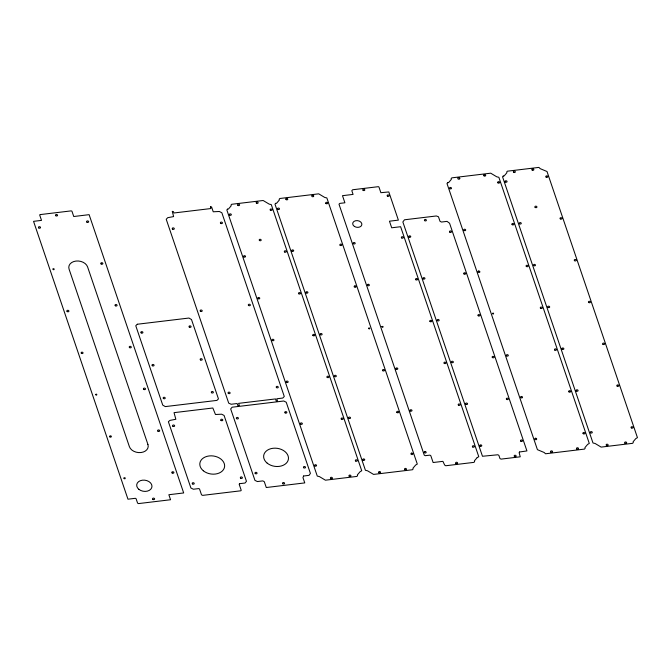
<?xml version="1.0" encoding="UTF-8"?>
<svg xmlns="http://www.w3.org/2000/svg" width="671" height="671" viewBox="0 0 671 671"><rect width="100%" height="100%" fill="white"/><g stroke="black" fill="none" stroke-linecap="round" stroke-linejoin="round"><path stroke-width="1.01" d="M123.892 478.113C125.234 480.528 126.123 476.376 123.892 478.113M95.542 394.456C96.54 396.821 97.865 392.98 95.542 394.456M52.959 269.046C53.906 271.302 55.181 267.645 52.959 269.046M368.564 328.253C369.495 330.484 370.753 326.869 368.564 328.253M381.883 326.651C382.814 328.882 384.072 325.267 381.883 326.651M492.397 313.391C493.336 315.613 494.594 311.998 492.397 313.391M303.586 476.007L302.965 477.601L304.768 482.902L266.278 487.523L264.299 481.703L262.839 480.897L257.396 481.552L254.955 480.394L230.673 408.924L232.132 407.205L283.774 401.006L286.24 402.248L310.421 473.432L309.029 475.353L303.586 476.007M210.551 206.752L210.837 208.555L173.923 212.984L173.454 211.617L172.271 211.348L173.604 216.582L167.733 217.689L166.223 219.266L228.71 403.145L231.126 404.252L237.131 403.531L237.861 405.678L239.337 405.502L238.608 403.355L275.521 398.926L276.251 401.073L277.492 400.923L276.771 398.775L282.768 398.054L284.278 396.477L221.858 212.782L219.375 211.491L213.227 211.776L211.583 206.928L210.551 206.752M239.564 483.69L239.178 484.261L241.233 490.308L240.847 490.786L202.659 495.374L201.51 494.821L199.539 489.016L198.809 488.58L193.365 489.234L190.899 487.993L168.371 421.69L169.973 420.398L175.836 419.274L174.041 412.657L212.824 408.002L215.475 414.51L221.615 414.2L224.08 415.45L246.467 481.325L245.007 483.036L239.564 483.69M519.58 451.986L519.128 452.631L520.251 456.808L501.12 459.107L499.987 458.62L498.88 455.357L497.882 454.77L482.474 456.263L402.86 221.967L404.479 219.794L436.335 215.97L438.465 216.75L440.017 221.321L441.476 222.042L447.029 221.371L449.562 223.225L526.928 450.929L519.58 451.986M227.519 209.134L226.832 209.939L317.274 476.1L319.362 476.569L325.41 480.193L356.905 476.418L357.593 475.605L357.358 474.909L360.109 471.679L361.728 470.765L271.285 204.605L269.197 204.127L263.149 200.503L231.663 204.286L230.967 205.091L231.21 205.787L228.45 209.016L227.519 209.134M275.68 203.347L274.993 204.16L365.435 470.312L367.523 470.79L373.571 474.414L412.472 469.75L413.16 468.937L412.925 468.241L415.676 465.011L417.295 464.089L326.852 197.928L324.764 197.459L318.717 193.835L279.815 198.499L279.128 199.312L279.362 200.008L276.611 203.238L275.68 203.347M447.674 182.705L446.987 183.51L537.429 449.671L544.164 452.489L545.565 453.772L584.466 449.1L585.154 448.295L584.919 447.599L587.679 444.361L589.289 443.447L498.855 177.287L496.766 176.817L490.711 173.185L451.818 177.857L451.122 178.662L451.365 179.358L448.605 182.596L447.674 182.705M503.25 176.037L502.554 176.842L592.996 443.003L595.085 443.472L601.132 447.104L632.627 443.321L633.315 442.516L633.08 441.82L635.831 438.582L637.45 437.668L547.008 171.508L540.272 168.689L538.872 167.406L507.385 171.189L506.697 171.994L506.932 172.69L504.173 175.919L503.25 176.037M477.156 457.63L474.397 460.86L474.64 461.556L473.944 462.369L445.77 465.749L444.663 465.078L442.91 461.346L433.13 462.52L430.816 455.726L429.918 455.139L425.322 455.684L424.265 455.164L338.989 204.185L339.861 203.388L344.902 202.785L342.487 195.68L353.08 194.405L351.814 190.673L352.652 189.759L378.343 186.672L378.922 186.966L380.868 192.686L388.811 191.948L398.381 220.122L389.457 221.195L391.696 227.788L400.621 226.714L478.775 456.708L477.156 457.63M137.303 324.244L135.768 325.737L162.734 405.099L165.284 406.601L216.926 400.402L218.461 398.901L191.495 319.539L188.945 318.046L137.303 324.244M40.243 214.586L39.698 215.03L41.518 220.382L33.55 221.338L127.968 499.199L135.374 498.31L136.07 498.662L137.597 503.141L138.494 503.594L170.56 499.744L168.857 494.728L183.678 492.95L89.117 214.661L73.743 216.515L71.923 211.164L71.134 210.879L40.243 214.586M411.684 453.135L411.44 453.177A0.998 0.73 8.3 0 0 412.095 454.594L412.346 454.544A0.998 0.73 8.3 0 0 411.684 453.135M368.253 284.311L368.002 284.345A0.998 0.73 8.3 0 0 368.53 285.779L368.782 285.745A0.998 0.73 8.3 0 0 368.253 284.311M478.767 271.042L478.515 271.076A0.998 0.73 8.3 0 0 479.052 272.51L479.295 272.476A0.998 0.73 8.3 0 0 478.767 271.042M354.976 285.905L354.724 285.938A0.998 0.73 8.3 0 0 355.169 287.373L355.42 287.347A0.998 0.73 8.3 0 0 354.976 285.905M535.701 438.264L535.441 438.28A0.998 0.73 8.3 0 0 535.76 439.731L536.012 439.715A0.998 0.73 8.3 0 0 535.701 438.264M425.179 451.533L424.928 451.541A0.998 0.73 8.3 0 0 425.238 452.992L425.498 452.984A0.998 0.73 8.3 0 0 425.179 451.533M313.676 195.915L313.592 195.722A0.998 0.73 8.3 0 0 311.738 196.1L311.822 196.284A0.998 0.73 8.3 0 0 313.676 195.915M147.922 444.445L87.591 266.915A9.604 6.995 8.3 0 0 75.966 261.061A9.604 6.995 8.3 0 0 69.071 269.138L129.394 446.668A9.604 6.995 8.3 0 0 141.027 452.531A9.604 6.995 8.3 0 0 147.922 444.445M459.769 178.528L459.727 178.335A0.998 0.73 8.3 0 0 457.773 178.419L457.815 178.612A0.998 0.73 8.3 0 0 459.769 178.528M276.502 387.595A1.04 0.755 8.3 0 0 278.23 387.393A1.04 0.755 8.3 0 0 276.98 386.362A1.04 0.755 8.3 0 0 276.502 387.595M200.453 359.908A1.04 0.755 8.3 0 0 202.189 359.706A1.04 0.755 8.3 0 0 200.939 358.675A1.04 0.755 8.3 0 0 200.453 359.908M189.306 327.096A1.04 0.755 8.3 0 0 191.034 326.886A1.04 0.755 8.3 0 0 189.784 325.863A1.04 0.755 8.3 0 0 189.306 327.096M141.145 332.875A1.04 0.755 8.3 0 0 142.881 332.665A1.04 0.755 8.3 0 0 141.631 331.642A1.04 0.755 8.3 0 0 141.145 332.875M152.292 365.695A1.04 0.755 8.3 0 0 154.028 365.485A1.04 0.755 8.3 0 0 152.778 364.462A1.04 0.755 8.3 0 0 152.292 365.695M163.447 398.507A1.04 0.755 8.3 0 0 165.175 398.297A1.04 0.755 8.3 0 0 163.925 397.274A1.04 0.755 8.3 0 0 163.447 398.507M211.608 392.728A1.04 0.755 8.3 0 0 213.336 392.518A1.04 0.755 8.3 0 0 212.086 391.495A1.04 0.755 8.3 0 0 211.608 392.728M424.684 220.65A0.998 0.73 8.3 0 0 426.353 220.449A0.998 0.73 8.3 0 0 425.146 219.459A0.998 0.73 8.3 0 0 424.684 220.65M520.813 441.166A0.998 0.73 8.3 0 0 522.483 440.964A0.998 0.73 8.3 0 0 521.283 439.975A0.998 0.73 8.3 0 0 520.813 441.166M506.613 399.362A0.998 0.73 8.3 0 0 508.282 399.161A0.998 0.73 8.3 0 0 507.075 398.171A0.998 0.73 8.3 0 0 506.613 399.362M465.859 404.252A0.998 0.73 8.3 0 0 467.528 404.051A0.998 0.73 8.3 0 0 466.328 403.061A0.998 0.73 8.3 0 0 465.859 404.252M492.405 357.551A0.998 0.73 8.3 0 0 494.074 357.358A0.998 0.73 8.3 0 0 492.875 356.368A0.998 0.73 8.3 0 0 492.405 357.551M451.658 362.449A0.998 0.73 8.3 0 0 453.328 362.248A0.998 0.73 8.3 0 0 452.12 361.258A0.998 0.73 8.3 0 0 451.658 362.449M463.997 273.944A0.998 0.73 8.3 0 0 465.666 273.743A0.998 0.73 8.3 0 0 464.458 272.762A0.998 0.73 8.3 0 0 463.997 273.944M423.25 278.834A0.998 0.73 8.3 0 0 424.919 278.633A0.998 0.73 8.3 0 0 423.711 277.651A0.998 0.73 8.3 0 0 423.25 278.834M409.042 237.031A0.998 0.73 8.3 0 0 410.711 236.829A0.998 0.73 8.3 0 0 409.503 235.84A0.998 0.73 8.3 0 0 409.042 237.031M449.788 232.141A0.998 0.73 8.3 0 0 451.457 231.94A0.998 0.73 8.3 0 0 450.258 230.95A0.998 0.73 8.3 0 0 449.788 232.141M478.205 315.747A0.998 0.73 8.3 0 0 479.874 315.546A0.998 0.73 8.3 0 0 478.666 314.565A0.998 0.73 8.3 0 0 478.205 315.747M437.45 320.637A0.998 0.73 8.3 0 0 439.119 320.444A0.998 0.73 8.3 0 0 437.92 319.455A0.998 0.73 8.3 0 0 437.45 320.637M514.439 456.431A0.998 0.73 8.3 0 0 516.108 456.23A0.998 0.73 8.3 0 0 514.9 455.248A0.998 0.73 8.3 0 0 514.439 456.431M480.067 446.056A0.998 0.73 8.3 0 0 481.736 445.854A0.998 0.73 8.3 0 0 480.528 444.873A0.998 0.73 8.3 0 0 480.067 446.056M354.38 226.404A4.613 3.355 8.3 0 0 361.812 224.835A4.613 3.355 8.3 0 0 355.647 220.725A4.613 3.355 8.3 0 0 354.38 226.404M455.903 463.46A0.998 0.73 8.3 0 0 457.572 463.258A0.998 0.73 8.3 0 0 456.372 462.269A0.998 0.73 8.3 0 0 455.903 463.46M363.103 190.329A0.998 0.73 8.3 0 0 364.772 190.136A0.998 0.73 8.3 0 0 363.565 189.147A0.998 0.73 8.3 0 0 363.103 190.329M415.835 279.723A0.998 0.73 8.3 0 0 417.505 279.522A0.998 0.73 8.3 0 0 416.305 278.54A0.998 0.73 8.3 0 0 415.835 279.723M401.635 237.92A0.998 0.73 8.3 0 0 403.305 237.719A0.998 0.73 8.3 0 0 402.097 236.737A0.998 0.73 8.3 0 0 401.635 237.92M430.044 321.526A0.998 0.73 8.3 0 0 431.713 321.334A0.998 0.73 8.3 0 0 430.505 320.344A0.998 0.73 8.3 0 0 430.044 321.526M387.427 196.117A0.998 0.73 8.3 0 0 389.096 195.915A0.998 0.73 8.3 0 0 387.897 194.925A0.998 0.73 8.3 0 0 387.427 196.117M353.474 243.699A0.998 0.73 8.3 0 0 355.144 243.498A0.998 0.73 8.3 0 0 353.936 242.516A0.998 0.73 8.3 0 0 353.474 243.699M396.091 369.117A0.998 0.73 8.3 0 0 397.76 368.916A0.998 0.73 8.3 0 0 396.553 367.926A0.998 0.73 8.3 0 0 396.091 369.117M444.244 363.338A0.998 0.73 8.3 0 0 445.913 363.137A0.998 0.73 8.3 0 0 444.714 362.147A0.998 0.73 8.3 0 0 444.244 363.338M410.291 410.92A0.998 0.73 8.3 0 0 411.96 410.719A0.998 0.73 8.3 0 0 410.761 409.738A0.998 0.73 8.3 0 0 410.291 410.92M458.452 405.141A0.998 0.73 8.3 0 0 460.121 404.94A0.998 0.73 8.3 0 0 458.914 403.95A0.998 0.73 8.3 0 0 458.452 405.141M472.661 446.945A0.998 0.73 8.3 0 0 474.33 446.743A0.998 0.73 8.3 0 0 473.122 445.762A0.998 0.73 8.3 0 0 472.661 446.945M221.027 420.457A1.04 0.755 8.3 0 0 222.764 420.256A1.04 0.755 8.3 0 0 221.514 419.224A1.04 0.755 8.3 0 0 221.027 420.457M240.629 478.155A1.04 0.755 8.3 0 0 242.365 477.945A1.04 0.755 8.3 0 0 241.115 476.922A1.04 0.755 8.3 0 0 240.629 478.155M192.451 483.892A1.015 0.738 8.3 0 0 194.171 483.757A1.015 0.738 8.3 0 0 193.013 482.709A1.015 0.738 8.3 0 0 192.451 483.892M172.866 426.244A1.04 0.755 8.3 0 0 174.603 426.035A1.04 0.755 8.3 0 0 173.353 425.011A1.04 0.755 8.3 0 0 172.866 426.244M203.33 470.782A12.489 9.092 8.3 0 0 224.181 468.283A12.489 9.092 8.3 0 0 209.134 455.945A12.489 9.092 8.3 0 0 203.33 470.782M172.522 229.113A1.04 0.755 8.3 0 0 174.259 228.903A1.04 0.755 8.3 0 0 173.009 227.88A1.04 0.755 8.3 0 0 172.522 229.113M220.801 223.418A1.04 0.755 8.3 0 0 222.445 223.015A1.04 0.755 8.3 0 0 221.019 222.126A1.04 0.755 8.3 0 0 220.801 223.418M200.436 311.243A1.04 0.755 8.3 0 0 202.164 311.034A1.04 0.755 8.3 0 0 200.914 310.01A1.04 0.755 8.3 0 0 200.436 311.243M248.589 305.464A1.04 0.755 8.3 0 0 250.325 305.255A1.04 0.755 8.3 0 0 249.075 304.231A1.04 0.755 8.3 0 0 248.589 305.464M228.341 393.382A1.04 0.755 8.3 0 0 230.078 393.172A1.04 0.755 8.3 0 0 228.828 392.149A1.04 0.755 8.3 0 0 228.341 393.382M378.872 472.703A0.998 0.73 8.3 0 0 380.541 472.51A0.998 0.73 8.3 0 0 379.333 471.52A0.998 0.73 8.3 0 0 378.872 472.703M404.806 469.591A0.998 0.73 8.3 0 0 406.467 469.39A0.998 0.73 8.3 0 0 405.267 468.408A0.998 0.73 8.3 0 0 404.806 469.591M396.972 412.522A0.998 0.73 8.3 0 0 398.641 412.321A0.998 0.73 8.3 0 0 397.442 411.331A0.998 0.73 8.3 0 0 396.972 412.522M382.772 370.711A0.998 0.73 8.3 0 0 384.441 370.518A0.998 0.73 8.3 0 0 383.233 369.528A0.998 0.73 8.3 0 0 382.772 370.711M334.611 376.498A0.998 0.73 8.3 0 0 336.28 376.297A0.998 0.73 8.3 0 0 335.072 375.307A0.998 0.73 8.3 0 0 334.611 376.498M348.819 418.301A0.998 0.73 8.3 0 0 350.488 418.1A0.998 0.73 8.3 0 0 349.281 417.11A0.998 0.73 8.3 0 0 348.819 418.301M363.019 460.105A0.998 0.73 8.3 0 0 364.689 459.903A0.998 0.73 8.3 0 0 363.489 458.922A0.998 0.73 8.3 0 0 363.019 460.105M320.402 334.686A0.998 0.73 8.3 0 0 322.072 334.493A0.998 0.73 8.3 0 0 320.872 333.504A0.998 0.73 8.3 0 0 320.402 334.686M306.202 292.883A0.998 0.73 8.3 0 0 307.872 292.682A0.998 0.73 8.3 0 0 306.664 291.7A0.998 0.73 8.3 0 0 306.202 292.883M340.155 245.301A0.998 0.73 8.3 0 0 341.824 245.1A0.998 0.73 8.3 0 0 340.616 244.11A0.998 0.73 8.3 0 0 340.155 245.301M291.994 251.08A0.998 0.73 8.3 0 0 293.663 250.879A0.998 0.73 8.3 0 0 292.464 249.889A0.998 0.73 8.3 0 0 291.994 251.08M277.794 209.277A0.998 0.73 8.3 0 0 279.463 209.075A0.998 0.73 8.3 0 0 278.255 208.085A0.998 0.73 8.3 0 0 277.794 209.277M286.064 199.581A0.998 0.73 8.3 0 0 287.733 199.379A0.998 0.73 8.3 0 0 286.525 198.39A0.998 0.73 8.3 0 0 286.064 199.581M325.947 203.498A0.998 0.73 8.3 0 0 327.616 203.296A0.998 0.73 8.3 0 0 326.416 202.306A0.998 0.73 8.3 0 0 325.947 203.498M259.476 240.478A0.998 0.73 8.3 0 0 261.145 240.277A0.998 0.73 8.3 0 0 259.945 239.295A0.998 0.73 8.3 0 0 259.476 240.478M229.633 215.055A0.998 0.73 8.3 0 0 231.302 214.854A0.998 0.73 8.3 0 0 230.094 213.864A0.998 0.73 8.3 0 0 229.633 215.055M237.903 205.36A0.998 0.73 8.3 0 0 239.572 205.158A0.998 0.73 8.3 0 0 238.373 204.177A0.998 0.73 8.3 0 0 237.903 205.36M256.431 203.137A0.998 0.73 8.3 0 0 258.1 202.936A0.998 0.73 8.3 0 0 256.892 201.954A0.998 0.73 8.3 0 0 256.431 203.137M270.379 210.166A0.998 0.73 8.3 0 0 272.049 209.964A0.998 0.73 8.3 0 0 270.849 208.975A0.998 0.73 8.3 0 0 270.379 210.166M284.588 251.969A0.998 0.73 8.3 0 0 286.257 251.768A0.998 0.73 8.3 0 0 285.049 250.786A0.998 0.73 8.3 0 0 284.588 251.969M298.796 293.772A0.998 0.73 8.3 0 0 300.457 293.571A0.998 0.73 8.3 0 0 299.258 292.59A0.998 0.73 8.3 0 0 298.796 293.772M243.841 256.859A0.998 0.73 8.3 0 0 245.502 256.657A0.998 0.73 8.3 0 0 244.303 255.676A0.998 0.73 8.3 0 0 243.841 256.859M258.041 298.662A0.998 0.73 8.3 0 0 259.711 298.469A0.998 0.73 8.3 0 0 258.511 297.479A0.998 0.73 8.3 0 0 258.041 298.662M272.25 340.474A0.998 0.73 8.3 0 0 273.919 340.272A0.998 0.73 8.3 0 0 272.711 339.283A0.998 0.73 8.3 0 0 272.25 340.474M286.45 382.277A0.998 0.73 8.3 0 0 288.119 382.076A0.998 0.73 8.3 0 0 286.92 381.086A0.998 0.73 8.3 0 0 286.45 382.277M312.996 335.575A0.998 0.73 8.3 0 0 314.665 335.383A0.998 0.73 8.3 0 0 313.466 334.393A0.998 0.73 8.3 0 0 312.996 335.575M327.205 377.387A0.998 0.73 8.3 0 0 328.874 377.186A0.998 0.73 8.3 0 0 327.666 376.196A0.998 0.73 8.3 0 0 327.205 377.387M341.405 419.19A0.998 0.73 8.3 0 0 343.074 418.989A0.998 0.73 8.3 0 0 341.875 417.999A0.998 0.73 8.3 0 0 341.405 419.19M355.613 460.994A0.998 0.73 8.3 0 0 357.282 460.792A0.998 0.73 8.3 0 0 356.075 459.811A0.998 0.73 8.3 0 0 355.613 460.994M300.658 424.08A0.998 0.73 8.3 0 0 302.327 423.879A0.998 0.73 8.3 0 0 301.12 422.898A0.998 0.73 8.3 0 0 300.658 424.08M314.858 465.884A0.998 0.73 8.3 0 0 316.527 465.682A0.998 0.73 8.3 0 0 315.328 464.701A0.998 0.73 8.3 0 0 314.858 465.884M330.711 478.49A0.998 0.73 8.3 0 0 332.38 478.289A0.998 0.73 8.3 0 0 331.172 477.299A0.998 0.73 8.3 0 0 330.711 478.49M349.23 476.267A0.998 0.73 8.3 0 0 350.899 476.066A0.998 0.73 8.3 0 0 349.7 475.076A0.998 0.73 8.3 0 0 349.23 476.267M583.174 433.676A0.998 0.73 8.3 0 0 584.844 433.483A0.998 0.73 8.3 0 0 583.644 432.493A0.998 0.73 8.3 0 0 583.174 433.676M568.974 391.872A0.998 0.73 8.3 0 0 570.644 391.671A0.998 0.73 8.3 0 0 569.436 390.69A0.998 0.73 8.3 0 0 568.974 391.872M520.813 397.651A0.998 0.73 8.3 0 0 522.483 397.458A0.998 0.73 8.3 0 0 521.275 396.469A0.998 0.73 8.3 0 0 520.813 397.651M554.766 350.069A0.998 0.73 8.3 0 0 556.435 349.868A0.998 0.73 8.3 0 0 555.227 348.886A0.998 0.73 8.3 0 0 554.766 350.069M506.605 355.848A0.998 0.73 8.3 0 0 508.274 355.647A0.998 0.73 8.3 0 0 507.075 354.665A0.998 0.73 8.3 0 0 506.605 355.848M463.997 230.438A0.998 0.73 8.3 0 0 465.657 230.237A0.998 0.73 8.3 0 0 464.458 229.247A0.998 0.73 8.3 0 0 463.997 230.438M449.788 188.626A0.998 0.73 8.3 0 0 451.457 188.434A0.998 0.73 8.3 0 0 450.249 187.444A0.998 0.73 8.3 0 0 449.788 188.626M497.949 182.847A0.998 0.73 8.3 0 0 499.618 182.646A0.998 0.73 8.3 0 0 498.41 181.665A0.998 0.73 8.3 0 0 497.949 182.847M540.558 308.266A0.998 0.73 8.3 0 0 542.227 308.064A0.998 0.73 8.3 0 0 541.027 307.075A0.998 0.73 8.3 0 0 540.558 308.266M512.149 224.651A0.998 0.73 8.3 0 0 513.818 224.458A0.998 0.73 8.3 0 0 512.619 223.468A0.998 0.73 8.3 0 0 512.149 224.651M526.358 266.462A0.998 0.73 8.3 0 0 528.027 266.261A0.998 0.73 8.3 0 0 526.819 265.271A0.998 0.73 8.3 0 0 526.358 266.462M483.992 175.819A0.998 0.73 8.3 0 0 485.661 175.626A0.998 0.73 8.3 0 0 484.454 174.636A0.998 0.73 8.3 0 0 483.992 175.819M576.8 448.949A0.998 0.73 8.3 0 0 578.469 448.748A0.998 0.73 8.3 0 0 577.261 447.758A0.998 0.73 8.3 0 0 576.8 448.949M550.866 452.061A0.998 0.73 8.3 0 0 552.535 451.86A0.998 0.73 8.3 0 0 551.327 450.87A0.998 0.73 8.3 0 0 550.866 452.061M109.885 436.88A0.881 0.637 8.3 0 0 111.352 436.687A0.881 0.637 8.3 0 0 110.279 435.831A0.881 0.637 8.3 0 0 109.885 436.88M81.359 353.248A0.948 0.696 8.3 0 0 82.978 353.164A0.948 0.696 8.3 0 0 81.937 352.158A0.948 0.696 8.3 0 0 81.359 353.248M67.15 311.529A1.04 0.755 8.3 0 0 68.887 311.319A1.04 0.755 8.3 0 0 67.637 310.296A1.04 0.755 8.3 0 0 67.15 311.529M38.742 227.922A1.04 0.755 8.3 0 0 40.478 227.712A1.04 0.755 8.3 0 0 39.228 226.689A1.04 0.755 8.3 0 0 38.742 227.922M86.903 222.143A1.04 0.755 8.3 0 0 88.631 221.933A1.04 0.755 8.3 0 0 87.381 220.91A1.04 0.755 8.3 0 0 86.903 222.143M101.103 263.946A1.04 0.755 8.3 0 0 102.839 263.737A1.04 0.755 8.3 0 0 101.589 262.713A1.04 0.755 8.3 0 0 101.103 263.946M115.311 305.75A1.04 0.755 8.3 0 0 117.039 305.54A1.04 0.755 8.3 0 0 115.789 304.517A1.04 0.755 8.3 0 0 115.311 305.75M129.646 347.645A1.04 0.755 8.3 0 0 131.281 347.226A1.04 0.755 8.3 0 0 129.839 346.353A1.04 0.755 8.3 0 0 129.646 347.645M143.72 389.356A1.04 0.755 8.3 0 0 145.456 389.155A1.04 0.755 8.3 0 0 144.206 388.123A1.04 0.755 8.3 0 0 143.72 389.356M157.928 431.168A1.04 0.755 8.3 0 0 159.656 430.958A1.04 0.755 8.3 0 0 158.406 429.935A1.04 0.755 8.3 0 0 157.928 431.168M172.128 472.971A1.04 0.755 8.3 0 0 173.864 472.761A1.04 0.755 8.3 0 0 172.615 471.738A1.04 0.755 8.3 0 0 172.128 472.971M138.863 489.318A7.683 5.594 8.3 0 0 151.696 487.775A7.683 5.594 8.3 0 0 142.437 480.184A7.683 5.594 8.3 0 0 138.863 489.318M55.802 215.718A1.04 0.755 8.3 0 0 57.53 215.508A1.04 0.755 8.3 0 0 56.28 214.485A1.04 0.755 8.3 0 0 55.802 215.718M152.845 499.358A1.04 0.755 8.3 0 0 154.573 499.157A1.04 0.755 8.3 0 0 153.323 498.125A1.04 0.755 8.3 0 0 152.845 499.358M631.336 427.897A0.998 0.73 8.3 0 0 633.005 427.695A0.998 0.73 8.3 0 0 631.797 426.714A0.998 0.73 8.3 0 0 631.336 427.897M617.127 386.093A0.998 0.73 8.3 0 0 618.796 385.892A0.998 0.73 8.3 0 0 617.597 384.911A0.998 0.73 8.3 0 0 617.127 386.093M576.381 390.983A0.998 0.73 8.3 0 0 578.05 390.782A0.998 0.73 8.3 0 0 576.842 389.801A0.998 0.73 8.3 0 0 576.381 390.983M602.927 344.29A0.998 0.73 8.3 0 0 604.596 344.089A0.998 0.73 8.3 0 0 603.388 343.099A0.998 0.73 8.3 0 0 602.927 344.29M562.172 349.18A0.998 0.73 8.3 0 0 563.841 348.979A0.998 0.73 8.3 0 0 562.642 347.989A0.998 0.73 8.3 0 0 562.172 349.18M546.102 177.069A0.998 0.73 8.3 0 0 547.771 176.867A0.998 0.73 8.3 0 0 546.571 175.877A0.998 0.73 8.3 0 0 546.102 177.069M532.153 170.04A0.998 0.73 8.3 0 0 533.822 169.838A0.998 0.73 8.3 0 0 532.615 168.857A0.998 0.73 8.3 0 0 532.153 170.04M513.625 172.262A0.998 0.73 8.3 0 0 515.294 172.061A0.998 0.73 8.3 0 0 514.095 171.08A0.998 0.73 8.3 0 0 513.625 172.262M574.519 260.675A0.998 0.73 8.3 0 0 576.188 260.482A0.998 0.73 8.3 0 0 574.98 259.492A0.998 0.73 8.3 0 0 574.519 260.675M533.764 265.573A0.998 0.73 8.3 0 0 535.433 265.372A0.998 0.73 8.3 0 0 534.233 264.382A0.998 0.73 8.3 0 0 533.764 265.573M519.564 223.762A0.998 0.73 8.3 0 0 521.233 223.569A0.998 0.73 8.3 0 0 520.025 222.579A0.998 0.73 8.3 0 0 519.564 223.762M560.31 218.872A0.998 0.73 8.3 0 0 561.979 218.671A0.998 0.73 8.3 0 0 560.771 217.689A0.998 0.73 8.3 0 0 560.31 218.872M588.719 302.487A0.998 0.73 8.3 0 0 590.388 302.285A0.998 0.73 8.3 0 0 589.188 301.296A0.998 0.73 8.3 0 0 588.719 302.487M547.972 307.377A0.998 0.73 8.3 0 0 549.641 307.175A0.998 0.73 8.3 0 0 548.433 306.186A0.998 0.73 8.3 0 0 547.972 307.377M505.355 181.958A0.998 0.73 8.3 0 0 507.024 181.757A0.998 0.73 8.3 0 0 505.817 180.776A0.998 0.73 8.3 0 0 505.355 181.958M624.961 443.17A0.998 0.73 8.3 0 0 626.622 442.969A0.998 0.73 8.3 0 0 625.422 441.979A0.998 0.73 8.3 0 0 624.961 443.17M606.433 445.393A0.998 0.73 8.3 0 0 608.102 445.192A0.998 0.73 8.3 0 0 606.903 444.202A0.998 0.73 8.3 0 0 606.433 445.393M590.589 432.787A0.998 0.73 8.3 0 0 592.25 432.594A0.998 0.73 8.3 0 0 591.05 431.604A0.998 0.73 8.3 0 0 590.589 432.787M535.173 207.406A1.04 0.755 8.3 0 0 536.909 207.196A1.04 0.755 8.3 0 0 535.659 206.173A1.04 0.755 8.3 0 0 535.173 207.406M285.1 412.866A1.04 0.755 8.3 0 0 286.819 412.623A1.04 0.755 8.3 0 0 285.536 411.617A1.04 0.755 8.3 0 0 285.1 412.866M303.72 467.737A1.04 0.755 8.3 0 0 305.464 467.561A1.04 0.755 8.3 0 0 304.248 466.513A1.04 0.755 8.3 0 0 303.72 467.737M255.282 473.567A1.04 0.755 8.3 0 0 257.01 473.357A1.04 0.755 8.3 0 0 255.76 472.334A1.04 0.755 8.3 0 0 255.282 473.567M236.603 418.645A1.04 0.755 8.3 0 0 238.348 418.486A1.04 0.755 8.3 0 0 237.148 417.429A1.04 0.755 8.3 0 0 236.603 418.645M282.81 483.757A1.04 0.755 8.3 0 0 284.546 483.556A1.04 0.755 8.3 0 0 283.288 482.524A1.04 0.755 8.3 0 0 282.81 483.757M267.167 463.124A12.489 9.092 8.3 0 0 288.018 460.616A12.489 9.092 8.3 0 0 272.971 448.278A12.489 9.092 8.3 0 0 267.167 463.124"/></g></svg>
